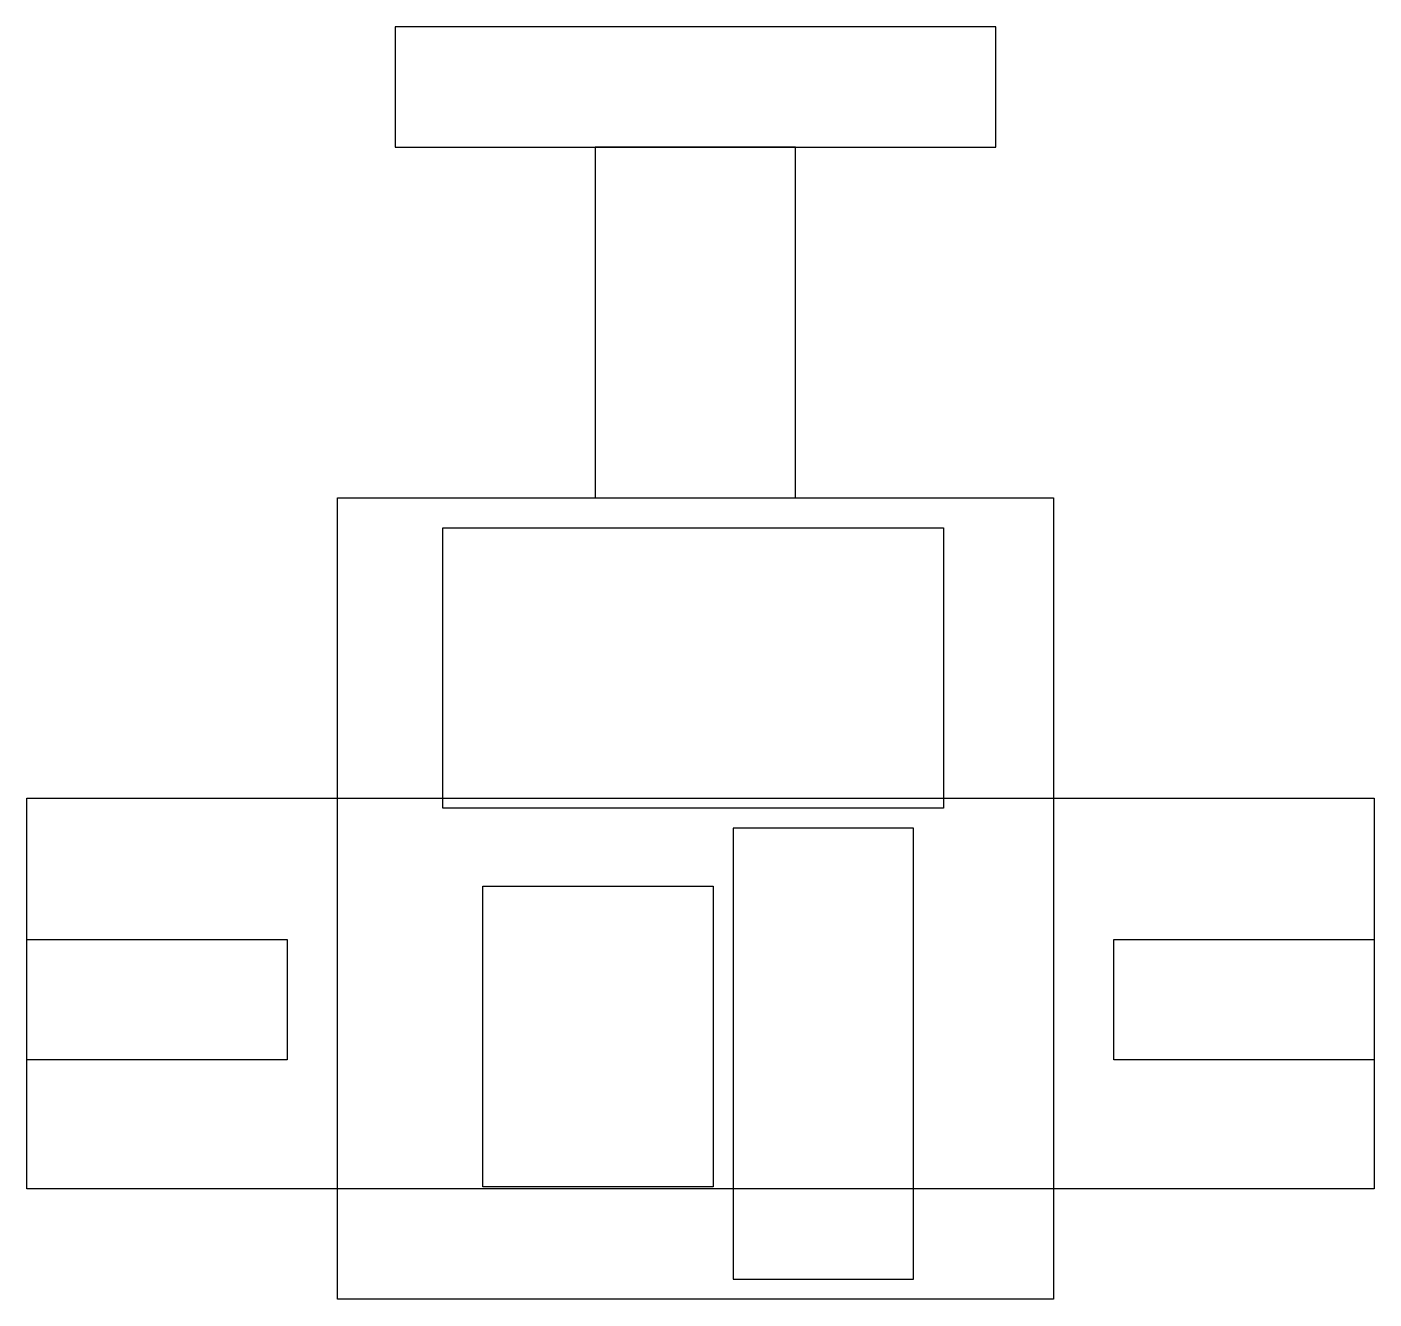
# Model space of a CAD drawing. Header units: millimetres. Extents: x 26 to 161, y 39 to 166.
import ezdxf

# ---------------------------------------------------------------- set-up
doc = ezdxf.new("R2010")
doc.units = ezdxf.units.MM

msp = doc.modelspace()

# ---------------------------------------------------------------- linework, layer by layer
for points in [[(63.23, 154), (123.23, 154), (123.23, 166), (63.23, 166)], [(83.23, 119), (103.23, 119), (103.23, 154), (83.23, 154)], [(57.47, 119), (129, 119), (129, 39), (57.47, 39)], [(118, 88), (68, 88), (68, 116), (118, 116)], [(26.47, 89), (161, 89), (161, 50), (26.47, 50)], [(115, 41), (115, 86), (97, 86), (97, 41)], [(95, 50.21), (72, 50.21), (72, 80.21), (95, 80.21)], [(26.47, 74.88), (52.47, 74.88), (52.47, 62.88), (26.47, 62.88)], [(135, 74.88), (161, 74.88), (161, 62.88), (135, 62.88)]]:
    msp.add_lwpolyline(points, close=True)

doc.saveas('drawing.dxf')
